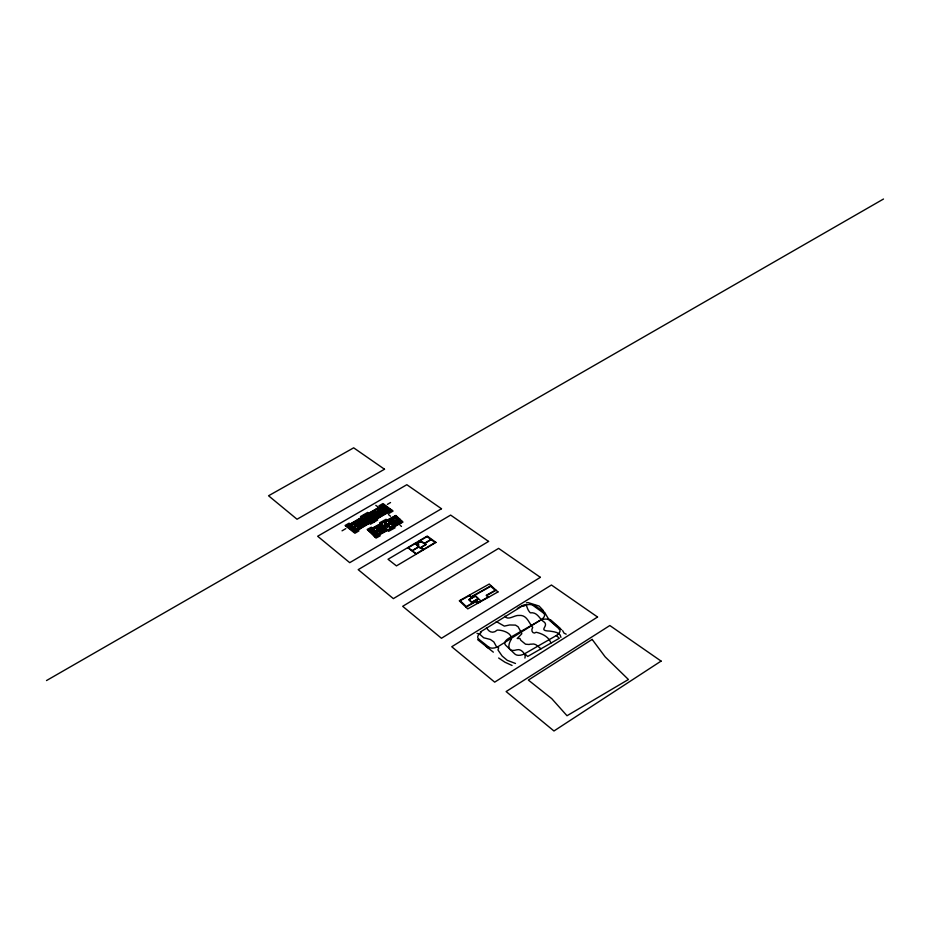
<?xml version="1.0" encoding="UTF-8"?>
<svg xmlns="http://www.w3.org/2000/svg" width="930" height="930" viewBox="0 0 930 930"><rect width="100%" height="100%" fill="white"/><g stroke="black" fill="none" stroke-linecap="round" stroke-linejoin="round"><path stroke-width="1.4" d="M386.287 522.253L384.648 523.311L386.45 522.509M381.835 511.826L382.8 511.349L382.753 512.151L374.883 516.278L375.778 516.952M380.568 510.535L380.614 509.733L381.195 510.163L380.347 510.733M376.569 518.522L376.615 517.917M357.666 525.869L356.806 526.438L357.376 526.892L357.446 526.066M356.213 524.729L355.237 525.229L355.307 524.404L356.585 525.392L350.447 528.961L349.482 528.019L352.656 526.171M361.514 518.626L361.572 518.022M390.484 527.705L391.228 526.729M380.149 533.646L380.265 533.006M353.028 529.182L353.423 528.961M374.592 533.727L374.999 533.518M384.218 531.809L382.195 529.856L385.299 528.182L384.137 527.089L386.45 526.287M383.3 526.682L385.997 525.857L383.985 526.938L382.835 525.845L376.545 529.228L378.987 531.588L381.87 530.03L383.904 531.983M376.673 532.611L373.36 534.39L372.384 533.436L377.685 530.332L375.209 531.158M377.836 530.484L372.221 533.506M395.762 525.555L395.669 525.52M358.794 528.67L359.387 527.996M379.173 508.001L378.591 508.664L379.487 508.791L378.836 508.617M385.055 530.96L385.706 530.274M364.107 522.986L365.281 521.858L366.164 522.532L363.967 523.811M371.907 514.046L372.791 514.709L373.953 513.593L375.255 514.557L369.117 518.126L365.583 515.441M377.243 515.906L377.72 515.708A1.93 0.942 -22 0 1 377.336 515.441L374.883 516.278M391.077 526.938L389.24 527.45L390.484 527.682M524.892 658.068C526.508 655.383 521.614 648.222 516.836 649.814C506.745 652.895 507.896 644.374 511.349 639.224C512.209 633.005 502.374 629.901 497.236 630.075C492.447 634.492 488.285 631.284 486.506 627.587M488.855 647.187L487.89 647.803L477.683 639.677L478.648 639.073A7.347 4.139 -21.3 0 1 481.112 632.516L480.403 631.958L522.59 605.814L523.323 606.348A7.277 4.057 -20.1 0 1 532.913 605.372L533.855 604.779L544.469 612.463L543.527 613.056A7.347 4.139 -19.9 0 1 541.353 619.543L498.608 646.28A7.417 4.22 -21.1 0 1 488.855 647.187L478.648 639.073M416.21 544.294L420.999 541.458M430.95 539.481L424.661 543.213L420.035 540.737L427.021 536.61L435.101 542.527L415.989 553.885M431.136 539.621L424.847 543.341L426.277 544.41L421.058 547.503L423.557 549.374M408.026 547.84L415.245 543.573L418.419 546.91L412.06 550.688L408.189 547.747M342.042 530.821L345.809 528.624M387.38 504.386L390.542 502.537M369.594 513.918L370.524 514.046M365.281 521.858L357.376 526.892M367.222 520.568L368.175 520.382M386.043 510L386.45 509.408M351.842 529.868L355.027 528.019M366.804 521.184L369.966 519.347L368.861 518.51M373.697 517.185L370.535 519.021L369.431 518.184M385.369 510.407L388.507 508.582L386.066 506.792L382.939 508.605M355.341 528.089L351.889 530.088L355.493 528.205M370.279 519.405L366.85 521.404L365.653 520.347L369.105 523.125M370.582 519.231L374.011 517.243M385.427 510.617L388.833 508.64M364.142 523.148L363.653 523.358A1.941 0.942 -22.3 0 1 364.037 523.613M367.001 521.521L370.431 519.533M370.64 519.277L374.162 517.359M385.578 510.733L388.984 508.757M363.432 523.823L360.096 525.311M370.373 519.951L369.815 520.242M352.389 530.484L355.853 528.484M364.421 523.358L363.63 523.404M367.35 521.8L370.791 519.8M371.093 519.626L374.523 517.626M385.938 511L389.345 509.024M357.387 527.74L359.503 526.81M375.86 516.941L377.999 515.697M385.869 512.802L384.648 511.907L382.776 512.988M357.992 527.694L358.852 527.182L357.736 527.345M363.909 524.171L361.724 525.404L362.688 526.229L364.92 524.962M378.498 515.662L380.637 514.418M383.648 512.779L384.497 512.291L383.23 512.476L383.765 512.732M352.528 530.914L353.632 531.693M359.852 526.682L359.12 527.101L359.898 526.578L361.003 527.426L360.108 527.868M363.444 524.625L364.676 524.915M379.556 515.604L378.766 515.65A1.93 0.942 -22 0 1 379.149 515.918M382.765 513.372L383.486 512.953L384.718 513.941M389.961 509.163L391.03 509.942M368.629 522.916L368.048 522.323M375.639 517.754L378.196 516.394M365.618 523.939L367.769 522.695L365.211 523.625L366.188 524.369L364.932 524.508L365.827 524.067M364.409 524.997L365.118 525.113M379.161 516.755L375.383 517.708L377.534 516.464L378.522 517.208M359.143 528.042L358.492 527.856L359.422 527.845M364.165 525.183L364.653 524.973A1.941 0.942 -22.3 0 1 364.269 524.706L364.049 524.869M367.257 523.264L366.501 523.706L367.455 523.358M375.557 518.405L376.441 518.673M376.731 517.766L377.766 517.533L376.836 517.905M378.103 516.929L378.824 516.51M378.743 515.708L379.777 515.766M384.869 513.093L384.555 513.244M365.432 524.741L366.153 524.311M379.521 516.441L381.695 515.208M378.44 517.185L379.324 516.743M379.754 516.603L379.056 515.522A1.709 0.837 -22 0 1 379.312 515.743M384.497 513.697L383.73 514.22L382.602 513.383L383.462 512.965M360.596 527.659L358.771 528.81M365.92 524.753L368.292 523.416M376.813 518.463L379.138 517.103M384.125 513.988L386.217 513.069M353.842 532.367L391.937 510.221M346.158 526.322L383.997 504.409M354.005 522.544L352.063 523.59M359.003 519.44L361.328 518.091M369.803 513.186L372.198 511.895M353.621 522.834L354.4 522.311L355.493 523.16L354.597 523.602M358.387 519.928L358.317 520.451A1.709 0.825 -22.3 0 0 358.585 520.626L358.422 520.754M362.2 518.568L362.723 518.835L360.584 520.079L359.619 519.335L358.817 519.8L362.316 518.522M371.907 512.291L373.116 512.093L370.314 513.883L372.86 512.965L371.93 512.267M358.608 520.102L356.434 521.323L357.387 522.125M359.701 519.359L358.98 519.777L360.026 519.614M373.128 511.651L375.255 510.419M353.237 523.451L353.563 523.299M361.398 518.777L360.363 519.01L361.293 518.638M370.814 513.325L371.57 512.883L370.617 513.232M372.244 512.535L372.953 512.116M372.802 512.5L370.698 514.034M362.479 518.789L359.736 519.858M354.446 523.764L353.586 524.264L354.853 524.078L354.318 523.811M373.372 511.686L374.406 511.756M354.609 523.892L355.086 523.392M357.469 522.125L359.619 520.881M359.922 520.695L360.375 520.835A1.93 0.942 -22.4 0 1 360.759 521.102M374.151 512.418L376.301 511.198L375.336 510.407M380.161 509.082L379.382 508.013M348.669 527.566L352.11 525.566M354.69 524.101L353.679 524.183M359.805 521.021L359.34 520.881A1.93 0.942 -22.3 0 1 358.968 520.626L358.782 521.102M360.108 520.847L362.247 519.603L363.212 520.265L360.677 521.288L358.445 519.568M363.584 518.917L367.001 516.929M367.315 516.755L370.733 514.767M371.93 513.988L374.093 512.779M379.521 509.594L379.87 509.001M382.102 508.175L385.508 506.199M360.05 521.207L358.178 522.741M366.408 517.731L367.001 517.382M368.001 516.801L368.28 516.313M373.651 513.221L374.023 512.93A1.93 0.93 -22 0 0 374.36 513.209M349.017 527.833L352.458 525.834M363.932 519.184L367.362 517.196M367.664 517.022L371.082 515.034M373.918 513.43L373.941 513.081A1.709 0.825 -22 0 0 374.081 513.29M382.463 508.443L385.869 506.466M349.11 527.915L352.621 525.95M355.237 525.229L354.667 524.776L360.375 521.463L358.143 519.742M364.095 519.3L367.513 517.312M367.769 517.092L371.244 515.15M372.384 511.5L374.651 513.186L372.791 514.709M372.686 511.326L374.953 513.011L380.614 509.733M382.625 508.547L386.02 506.583M361.247 521.149L355.713 524.357L358.166 526.252M364.409 519.359L367.559 517.533L368.664 518.359M371.279 515.371L368.129 517.196L369.233 518.033M366.757 518.068L367.408 517.696M370.617 515.836L370.175 516.371M385.276 507.327L385.915 506.955L386.287 508.059M351.273 526.985L351.97 526.578M357.771 523.625L359.875 522.393M365.385 519.161L366.048 518.777L365.188 518.998M370.198 516.371L370.64 515.836M376.406 512.814L378.498 511.593M383.916 508.408L384.578 508.024L383.625 508.222M384.974 507.792L384.52 507.687M358.015 524.101L360.549 522.637M376.662 513.279L379.173 511.826M353.714 526.961L350.401 524.229M372.36 516.138L371.128 515.22M368.815 518.301L362.665 521.87L361.375 520.881L363.212 520.265M387.333 507.548L381.277 511.058L379.975 510.093L381.195 510.163M350.61 529.089L357.12 525.438M368.978 518.428L362.828 521.997L364.502 523.497M381.277 511.419L387.508 507.664M359.026 524.578L361.189 523.416M377.673 513.755L379.835 512.604M354.051 528.217L353.377 528.612L354.074 528.217M359.538 524.985L361.654 523.764M378.208 514.15L380.3 512.942M352.656 529.333L352.005 529.705L351.668 528.566M371.337 518.475L370.698 518.847L370.338 517.719M372.302 517.917L372.895 517.568M375.22 516.534L377.417 515.255L379.696 516.964M382.8 511.349L383.393 511.779L382.753 512.151L381.44 511.186M46.5 680.562L883.5 199.02M549.723 620.508L550.711 619.938L560.534 628.61L559.523 629.192L549.316 620.147A7.394 4.208 -19.8 0 0 539.691 620.67L508.571 638.422A7.44 4.255 -20.7 0 0 505.56 645.141L514.988 654.139A7.521 4.336 -20.6 0 0 524.741 653.685L556.326 635.55A7.475 4.29 -19.7 0 0 559.116 628.819M478.555 602.57L480.38 601.547M491.075 585.702L471.185 596.816L469.383 595.13M475.823 601.164L466.267 606.523L460.187 600.722L469.336 595.607L471.138 597.293L490.773 586.307L495.202 590.306L486.192 595.351L488.041 597.06L477.648 602.884L475.16 600.548L478.52 598.664L475.497 595.851L472.138 597.723L471.475 597.095M465.965 607.15L475.776 601.652L477.613 603.361M496.109 590.248L486.843 595.444L488.692 597.153M476.404 601.71L477.613 601.036L476.765 600.141M476.427 601.733L477.16 601.326L478.729 602.733M391.216 519.835L391.983 519.626L393.913 521.602M373.093 531.321L373.825 530.937M375.662 531.425L377.01 530.693M392.286 524.195L391.728 524.497L395.855 522.265L393.681 520.242L389.286 522.195L390.216 522.172M395.541 523.125L400.423 520.521L395.634 523.206M373.837 535.064L377.429 533.134M379.568 531.274L380.068 531.751L382.37 530.507M397.889 522.218L398.517 522.067M381.347 531.693L379.579 533.029M392.658 525.52L396.901 523.241L398.075 524.334M392.797 525.659L396.366 523.73M381.707 531.867L379.091 532.716L381.335 531.507L382.207 532.355L383.055 531.902L381.835 532.03M380.393 532.855L381.428 532.658L380.475 533.006M400.47 522.079L398.47 523.16L397.377 522.23M380.393 533.599L382.835 532.274M375.069 537.122L402.981 522.056L395.855 515.476L368.152 530.379L372.279 528.147L371.314 527.217L367.176 529.437L376.046 538.086L380.219 535.831L379.231 534.866M387.88 520.161L388.775 520.01M393.448 517.394L394.553 516.941A1.721 0.837 -21.8 0 0 394.959 516.592L395.099 516.65M394.041 516.452L395.111 516.499M395.727 516.162L393.355 517.545M374.29 527.705L376.848 526.52M379.312 525.136L381.312 524.055M388.136 520.382L388.821 520.01M375.092 527.81L376.069 527.484L375.278 527.915M376.464 526.868L377.673 526.74L376.755 527.147M381.23 524.392L382.009 524.043M379.684 525.369L378.777 525.787L379.754 526.729L380.568 526.206M376.952 527.287L374.709 528.496L377.313 527.647L376.452 526.81M374.558 528.845L373.906 527.915M388.287 521.416L391.983 519.626M375.069 528.67L376.824 527.333M381.939 525.101L383.148 524.973L382.242 525.392M388.426 521.544L388.903 521.079M391.89 519.719L392.646 519.277L391.483 518.196M378.987 534.634L374.058 529.868L370.477 531.797L372.209 533.274L377.685 530.332M376.673 528.391L378.289 527.519M392.344 520.137L397.261 517.591M380.556 526.659L382.788 525.462M389.019 522.102L389.844 521.66M370.791 532.111L374.511 530.309M378.684 527.891L379.184 527.705A1.953 0.965 -22.1 0 1 378.836 527.403M387.171 523.66L384.846 524.764L385.997 525.857M371.233 532.32L374.534 530.542M376.778 529.461L377.266 529.937M373.349 531.542L374.046 531.17M379.022 528.531L381.219 527.356M398.063 518.336L398.214 519.277M396.017 519.696L398.261 518.522M387.903 524.357L390.135 523.16M379.405 529.228L380.417 529.565M381.8 527.926L382.195 528.6M383.695 526.659L385.706 525.578M383.985 526.938L398.772 518.987M384.137 527.089L398.924 519.126M394.169 521.683L396.122 523.66M379.986 529.786L382.614 528.368M388.694 525.101L390.925 523.904M391.914 523.23L392.576 522.974M378.254 530.879L378.743 531.356M399.853 519.173L398.865 519.882M397.226 520.812L399.447 519.614M380.614 530.065L382.811 528.879M375.697 532.774L375.22 533.39M400.249 519.986L399.458 519.382M373.383 534.622L376.976 532.692M373.523 534.762L377.115 532.82M381.381 530.484L381.777 530.193A1.965 0.965 -22.1 0 0 382.079 530.519M385.811 528.333L383.904 529.356M392.053 524.962L392.89 524.508L391.332 523.206M384.171 529.658L383.253 530.077L384.241 531.03L385.067 530.507L384.09 529.623M386.508 528.321L385.776 528.717M379.266 532.902L379.8 533.913M387.496 529.275L386.822 529.716M387.345 529.798L385.439 530.821M394.18 526.043L395.134 525.892L394.401 526.275M396.052 525.334L396.726 524.973M389.368 522.195L389.972 522.195M517.347 608.476C529.902 600.664 524.288 606.674 530.298 612.823C537.156 611.928 538.958 617.973 543.12 621.31C550.711 625.844 536.517 630.61 549.781 631.098C553.931 631.83 560.43 632.144 560.918 637.341M526.334 602.896L527.473 602.628A3.581 2 -20.1 0 1 528.74 602.779L539.098 606.058L543.318 610.533M384.764 513.244L385.857 512.942M352.261 523.59L353.342 523.299M485.739 646.117L493.342 652.151M380.172 524.997L379.335 525.485M378.126 530.763L375.708 531.635L376.859 532.75M391.797 522.253L389.868 522.788L390.67 522.718M477.032 633.458L479.287 633.83L483.693 637.771L490.296 639.445L493.818 641.898L496.422 646.571L498.654 647.838L497.969 649.965L502.165 656.045L507.257 660.323L515.499 663.474M496.248 621.554L504.339 626.111L509.64 624.972L515.476 625.111L518.091 626.762L521.765 633.4A2.348 1.337 -20.5 0 1 521.509 634.109L517.22 638.48L519.951 638.48L520.788 640.282L525.531 644.199L529.205 644.502A2.197 1.267 -20.3 0 1 530.995 644.199C536.087 643.037 537.412 646.35 541.016 648.791M369.675 513.325L370.582 513.372M382.16 511.721L383.393 511.779M367.501 523.218L368.42 523.264M388.996 519.812L389.217 519.428M354.667 524.776L355.888 524.846M356.806 526.438L358.027 526.508L356.748 525.52M374.151 527.856L375.034 527.961M566.184 634.144L564.057 633.167L562.65 630.645M561.615 629.633L560.825 629.424A9.602 5.499 -19.3 0 1 559.372 628.587L548.084 618.229L544.573 612.324M386.601 508.292L388.24 508.617M370.035 517.499L368.408 517.161L369.291 517.929M368.059 519.056L369.687 519.382L368.803 518.615M349.75 527.984L351.377 528.321M395.145 524.485L396.715 524.915M371.5 532.297L373.058 532.739M532.913 605.372L543.527 613.056M375.79 505.35L377.743 506.769M388.415 514.511L390.542 516.266M384.23 505.06L385.415 505.827M386.88 508.64L387.554 509.14M385.508 506.652L384.915 506.99M386.078 506.931L387.031 507.629M388.938 509.175L388.356 509.512M387.345 509.256L386.961 509.477M384.195 507.396L383.66 507.71M387.647 509.942L387.113 510.245M385.113 507.35L385.787 507.838M380.079 506.676L378.975 505.862L382.893 503.595L393.076 511.047L389.124 513.348L387.996 512.511M380.358 506.885L384.044 509.454M384.102 509.64L387.717 512.302M377.394 508.989L379.033 507.757M385.59 513.906L384.939 513.744M378.847 509.547L378.719 509.977M382.346 512.209L379.847 510.361L374.36 513.534L376.848 515.394M377.313 509.117L378.312 509.849M382.928 513.279L383.939 514.023M420.697 541.632L425.847 544.457L420.151 547.84L417.43 545.805L418.977 544.887L418.035 545.236L416.512 544.108M419.186 540.841L420.279 541.655L416.594 543.841L415.489 543.015M376.325 509.222L378.696 510.837M381.358 512.965L383.765 514.604M378.15 511.337L381.033 513.593L377.72 515.081L379.998 516.789M378.754 512.046L379.568 512.651M377.138 511.744L374.953 513.011M380.719 514.406L381.719 515.162M377.057 513.034L377.871 513.639M376.057 512.546L378.545 514.406M373.965 511.419L373.941 511.767A1.697 0.825 -22.1 0 0 373.721 511.57L374.744 512.36L373.5 511.43M374.104 511.674L373.79 511.93A1.93 0.93 -22.1 0 0 373.453 511.651M374.651 513.186L373.802 513.128M423.243 549.56L418.605 547.049L412.234 550.827L416.14 553.78M376.72 515.662L375.418 514.685L369.28 518.243L372.849 520.951M369.233 513.5L370.198 514.232M368.722 513.255L367.629 512.43L364.223 514.406L365.304 515.232M368.989 513.465L372.535 516.138M372.709 516.255L376.278 518.952M376.557 519.161L377.673 520.01L374.244 522.009L373.128 521.16M372.605 516.324L373.906 517.301M369.826 515.731L369.291 516.034M373.244 518.301L372.709 518.615M369.094 516.638L369.756 517.138M373 517.58L372.302 517.975M370.838 517.952L371.5 518.463M371.884 519.033L371.105 519.161M369.594 518.161L370.535 518.87M407.724 547.619L416.291 554.106M367.571 517.673L368.501 518.382M368.338 519.405L369.001 519.905M368.792 520.033L368.396 520.254M366.606 518.08L367.257 518.591M365.676 518.138L365.141 518.452M369.071 520.73L368.536 521.033M364.2 519.242L365.49 520.23L361.863 517.591M361.584 517.382L360.503 516.557L363.921 514.581L373.93 522.183L370.489 524.183L369.373 523.334M361.886 517.766L362.84 518.487M367.675 522.765L365.42 524.218M363.7 523.032L360.98 520.928A1.709 0.825 -22.4 0 0 360.7 520.765L360.84 520.974M363.956 523.218L363.979 523.241A1.721 0.837 -22.3 0 1 364.2 523.451M363.409 523.392L365.664 525.125M363.107 523.567L365.362 525.299M358.608 520.242L359.375 520.835M358.887 520.754L359.096 520.916A1.709 0.825 -22.3 0 1 358.806 520.788L358.48 520.73M359.538 522.137L361.991 524.032M360.131 522.858L360.921 523.474M358.422 523.857L359.213 524.474M357.434 523.358L359.875 525.252M354.377 521.928L356.713 523.59M359.317 525.764L361.677 527.438M354.191 522.509L355.167 523.264M359.689 526.775L360.677 527.543M354.679 523.625L353.191 522.718M360.189 527.903L358.689 526.985M353.191 522.8L352.551 522.625M360.282 528.624L359.678 528.414M353.644 524.52L352.249 523.73M357.446 527.787L358.585 528.67M350.133 524.02L349.064 523.183L345.088 525.485L354.935 533.239L358.945 530.902L357.852 530.042M354.063 527.077L357.573 529.833M352.505 526.02L353.784 527.019M353.946 527.147L355.237 528.147M351.203 526.531L350.656 526.845M354.551 529.158L354.016 529.472M350.447 527.45L351.098 527.961M349.947 527.275L349.355 527.624M349.692 528.042L350.622 528.763M352.156 528.798L352.819 529.31M350.761 529.019L351.842 529.728M347.041 526.601L348.192 527.415M498.654 657.998L504.978 662.23L512.046 665.462M556.326 635.55L559.337 638.247L527.682 656.464L524.741 653.685M396.122 516.185L397.122 517.103M397.889 517.812L398.633 518.498L397.808 517.847M399.54 519.335L400.295 520.033M401.063 520.742L402.074 521.683M396.052 516.22L397.052 517.15M400.981 520.788L401.993 521.718M395.099 516.243L396.157 517.138L394.134 518.266L393.053 517.347M398.877 519.731L398.575 519.452A1.732 0.849 -21.7 0 0 398.854 519.672M399.888 520.881L396.982 522.451M398.598 519.812L398.831 519.277A1.953 0.965 -21.7 0 0 399.133 519.591M400.505 522.032L399.691 521.358M394.215 517.126L394.111 517.034A1.721 0.849 -21.8 0 1 393.623 517.312M398.668 521.8L398.563 521.707A1.953 0.965 -21.7 0 0 399.307 521.323M398.551 522.009L398.459 521.765A1.953 0.965 -21.8 0 1 397.738 522.16M390.426 518.928L391.274 519.707M478.392 598.734L481.019 600.989M391.844 519.498L390.821 518.545L397.401 524.694M392.82 520.788L393.692 521.602M390.437 518.777L391.437 519.696M389.438 519.312L390.03 519.87M392.425 524.485L392.03 524.706M390.705 518.603L391.728 519.556M396.261 523.788L397.296 524.753M394.82 522.823L393.995 521.881L391.763 523.09L392.634 523.904M396.994 524.892L395.994 523.95L396.785 524.857M399.958 525.043L401.481 526.461M390.6 521.986L391.472 522.8M475.474 601.361L474.812 600.734L471.684 602.489L468.685 599.652L471.801 597.909L471.138 597.293M389.74 521.718L391.181 523.067M387.415 520.393L388.403 521.323M395.39 524.869L395.994 525.438M387.02 520.23L386.031 519.3L379.603 522.765L380.579 523.695M387.264 520.463L390.461 523.462M390.612 523.602L393.936 526.566M394.076 526.857L395.087 527.81L388.589 531.321L387.589 530.367M387.066 523.567L388.228 524.659M388.38 524.799L389.542 525.903L387.31 527.101L386.148 525.996M387.008 523.671L388.112 524.718M388.263 524.857L389.379 525.915M385.008 524.753L386.113 525.799M386.264 525.938L387.38 526.996M386.008 528.519L385.311 528.519M382.695 526.101L384.904 528.217L379.138 531.321L376.941 529.205M379.614 525.334L380.591 526.275M380.905 527.066L383.125 529.182M379.103 525.683L379.986 526.531M377.731 525.59L379.742 527.508M383.579 529.972L384.474 530.821M383.416 530.065L384.311 530.914M381.521 530.367L381.544 530.391A1.732 0.86 -22.1 0 0 381.8 530.588M378.719 528.24L380.928 530.356M377.417 525.752L379.417 527.682L378.603 527.566M378.847 527.81L378.87 527.833A1.732 0.849 -22.1 0 1 378.661 527.577M374.406 530.367L375.557 531.483M372.523 528.391L374.058 529.868M372.233 531.774L372.825 532.344M371.442 532.355L372.267 533.157M373.779 533.285L374.372 533.855M372.546 533.425L373.372 534.239M368.978 530.716L369.954 531.658M373.872 535.471L374.848 536.436M504.955 616.148C507.792 621.124 514.592 614.858 518.963 615.451C526.868 614.614 528.798 622.798 532.727 627.459C530.356 630.47 533.146 634.888 536.192 632.261C542.12 633.586 549.107 636.934 550.886 643.107M367.478 517.708L367.757 518.824M390.333 518.952L390.495 520.137M373.325 533.006L373.465 534.215M364.327 525.043A1.721 0.837 -22.3 0 1 364.107 524.88M363.886 524.706A1.721 0.837 -22.3 0 1 363.665 524.532M364.165 524.625A1.941 0.942 -22.3 0 1 363.828 524.369M358.864 520.544A1.93 0.93 -22.3 0 1 358.538 520.288M374.162 511.895A1.709 0.825 -22.1 0 1 374.383 512.058M373.883 511.977A1.93 0.93 -22.1 0 1 374.22 512.221M379.533 515.918A1.709 0.837 -22 0 1 379.754 516.08M379.266 515.999A1.941 0.942 -22 0 1 379.591 516.243M377.406 515.778A1.709 0.837 -22 0 1 377.185 515.615M398.203 519.068A1.732 0.849 -21.7 0 1 398.005 518.882M398.482 518.987A1.953 0.965 -21.7 0 1 398.18 518.707M394.076 516.917A1.941 0.953 -21.8 0 1 393.413 517.278M394.971 516.441A1.941 0.953 -21.8 0 1 394.297 516.801M398.4 521.963A1.732 0.849 -21.7 0 1 397.959 522.195M399.296 521.474A1.732 0.849 -21.7 0 1 398.842 521.718M661.091 661.091L553.966 730.98L506.129 691.56L609.836 625.53L661.091 661.091M592.154 639.41L528.356 680.074L551.757 698.651L567.009 715.74L628.424 679.505L605.151 656.847L592.154 639.41M597.56 617.02L494.69 682.143L451.748 646.745L551.432 585.017L597.56 617.02M540.365 577.344L441.448 638.259L402.678 606.313L498.62 548.386L540.365 577.344M488.576 541.423L393.367 598.629L358.19 569.648L450.632 515.092L488.576 541.423M435.961 542.423L396.447 565.893L388.031 559.267L427.265 536.064L435.961 542.423M441.483 508.745L349.715 562.662L317.653 536.25L406.84 484.716L441.483 508.745M355.713 529.623L354.086 530.565L356.202 530.007L355.713 529.623M371.582 520.405L369.977 521.335L372.081 520.777L371.582 520.405M373.5 519.289L371.884 520.219L374 519.672L373.5 519.289M389.252 510.14L387.647 511.058L389.751 510.512L389.252 510.14M391.123 510.326L354.109 531.844L346.96 526.217L383.741 504.92L391.123 510.326M377.871 508.791L376.999 509.222L378.103 510.047L378.87 509.524L377.847 508.803M349.936 525.101L348.32 526.043L350.424 525.485L349.936 525.101M367.629 514.848L364.13 516.882L368.129 515.232L367.629 514.848M383.3 505.769L381.719 506.699L383.799 506.141L383.3 505.769M379.986 508.954L379.138 509.442L379.986 508.954M360.422 522.532L357.899 524.009L358.992 524.846L361.514 523.381L360.422 522.532M379.045 511.733L376.545 513.186L377.65 514.011L380.161 512.558L379.045 511.733M384.509 469.232L297.03 519.242L268.549 495.771L353.667 447.83L384.509 469.232M497.98 591.933L467.778 608.883L459.281 600.768L489.238 584.04L497.98 591.933M475.358 596.153L469.127 599.629L471.836 602.175L478.078 598.688L475.358 596.153M391.67 523.66L391.112 523.962L391.67 523.66M377.22 534.378L375.534 535.285L377.673 534.808L377.22 534.378M402.167 522.125L375.383 536.575L368.954 530.309L395.552 516.01L402.167 522.125M371.93 529.24L370.245 530.135L372.36 529.658L371.93 529.24M381.033 525.032L380.847 525.683L381.033 525.032M371.512 531.332L370.896 531.658L371.512 531.332M372.825 530.612L372.267 530.914L372.825 530.612M381.742 527.531L379.115 528.949L380.091 529.891L382.73 528.473L381.742 527.531M385.52 529.31L385.334 529.972L385.52 529.31"/></g></svg>
